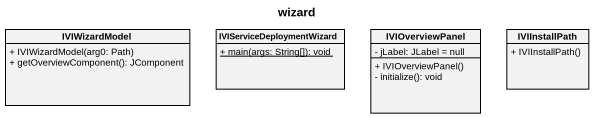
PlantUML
@startuml
title wizard
hide circle
hide empty members
skinparam classAttributeIconSize 0
class IVIWizardModel {
  + IVIWizardModel(arg0: Path)
  + getOverviewComponent(): JComponent
}
class IVIServiceDeploymentWizard {
  {static} + main(args: String[]): void
}
class IVIOverviewPanel {
  - jLabel: JLabel = null
  + IVIOverviewPanel()
  - initialize(): void
}
class IVIInstallPath {
  + IVIInstallPath()
}
@enduml
